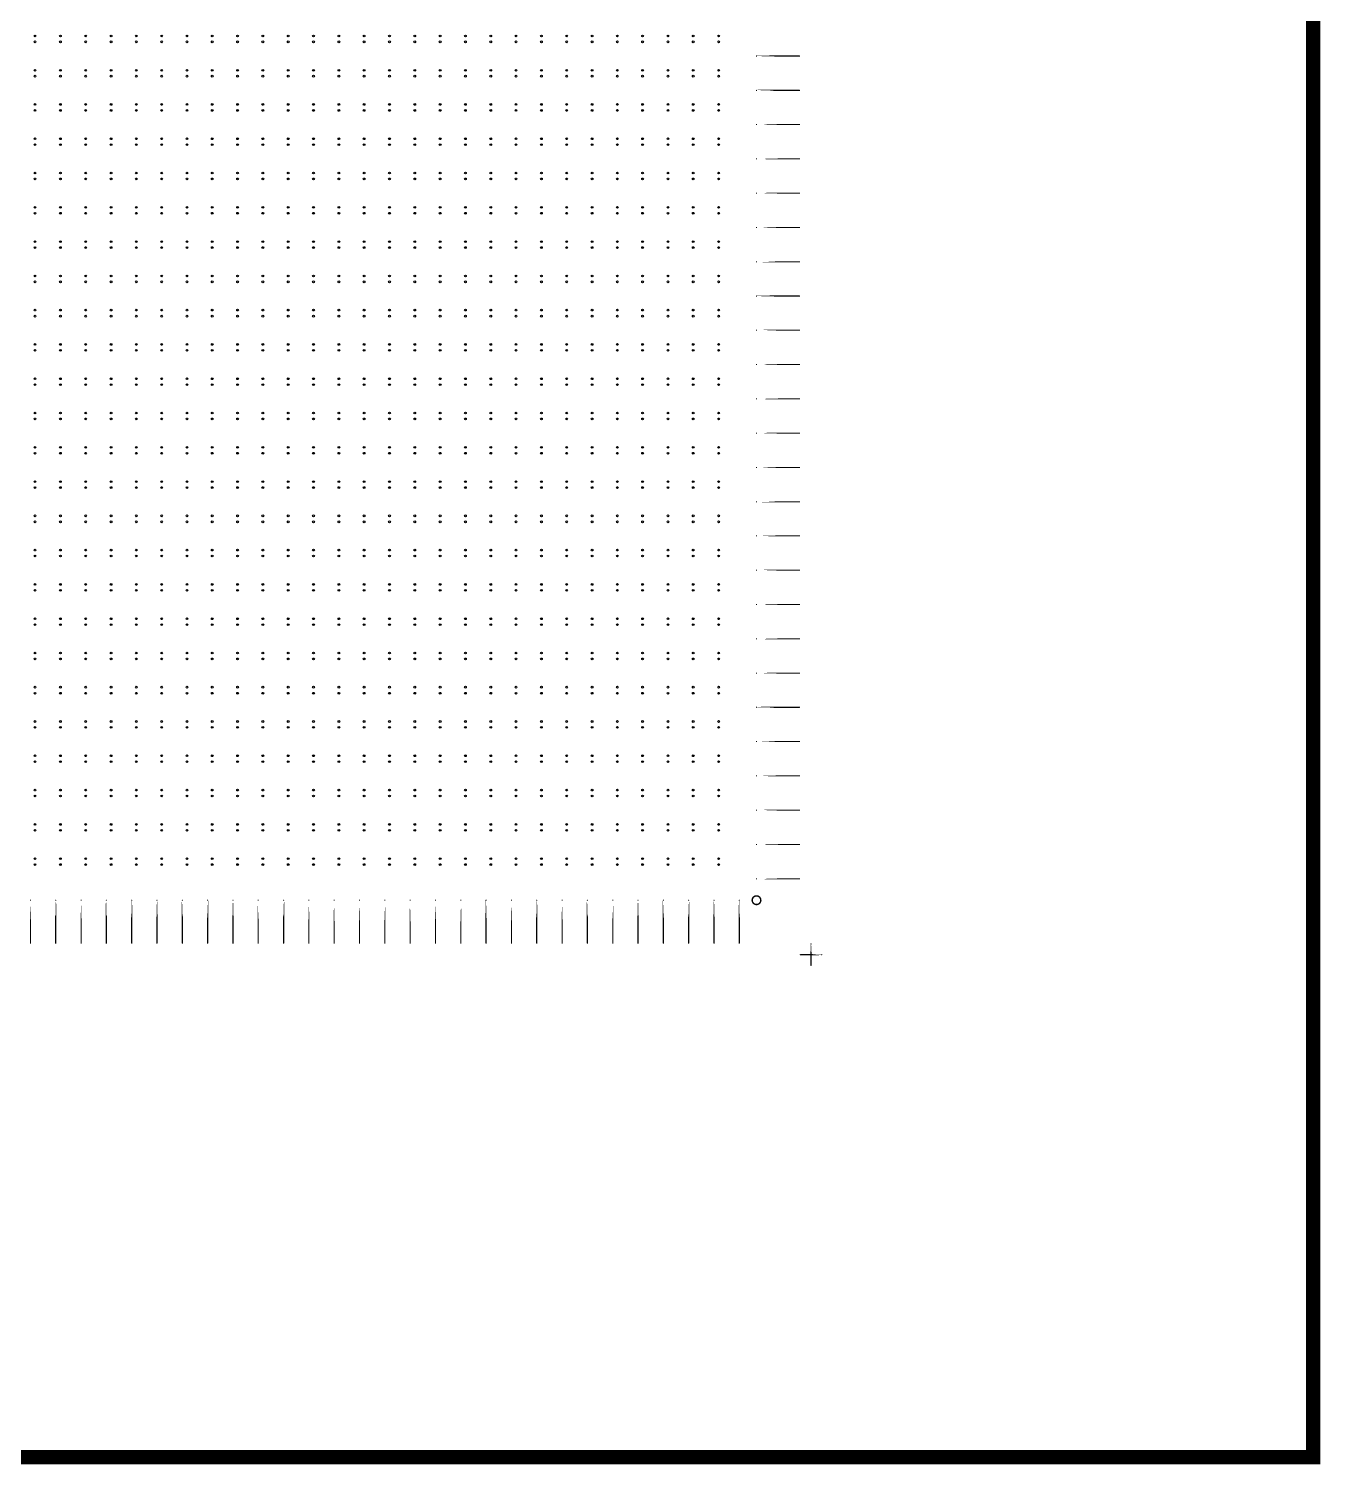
# Model space of a CAD drawing. Extents: x 11 to 212, y 11 to 212.
# Drawn here: x 121.7 to 211.7, y 10.7 to 110.7 of the extents above; entities that cross this region are included whole.
import ezdxf

# ---------------------------------------------------------------- set-up
doc = ezdxf.new("R2010")
doc.units = 0
doc.layers.get('0').update_dxf_attribs({"linetype": 'continuous'})
doc.layers.add('P1', color=7, linetype='continuous')

# ---------------------------------------------------------------- blocks, each defined once
blk = doc.blocks.new('cutlineendpoint')
at = {"const_width": 0.04}
blk.add_lwpolyline([(-0.02, 0, 1), (0.02, 0, 1)], format="xyb", close=True, dxfattribs=at)

msp = doc.modelspace()

# ---------------------------------------------------------------- linework, layer by layer
at = {"layer": 'P1'}
for points, const_width in [([(11.2, 211.2), (211.2, 211.2), (211.2, 11.2), (11.2, 11.2)], 1), ([(172.4, 108.81), (175.4, 108.81)], 0.08), ([(172.4, 106.42), (175.4, 106.42)], 0.08), ([(172.4, 104.04), (175.4, 104.04)], 0.08), ([(172.4, 101.65), (175.4, 101.65)], 0.08), ([(172.4, 99.26), (175.4, 99.26)], 0.08), ([(172.4, 96.87), (175.4, 96.87)], 0.08), ([(172.4, 94.48), (175.4, 94.48)], 0.08), ([(172.4, 92.09), (175.4, 92.09)], 0.08), ([(172.4, 89.71), (175.4, 89.71)], 0.08), ([(172.4, 87.32), (175.4, 87.32)], 0.08), ([(172.4, 84.93), (175.4, 84.93)], 0.08), ([(172.4, 82.54), (175.4, 82.54)], 0.08), ([(172.4, 80.15), (175.4, 80.15)], 0.08), ([(172.4, 77.76), (175.4, 77.76)], 0.08), ([(172.4, 75.38), (175.4, 75.38)], 0.08), ([(172.4, 72.99), (175.4, 72.99)], 0.08), ([(172.4, 70.6), (175.4, 70.6)], 0.08), ([(172.4, 68.21), (175.4, 68.21)], 0.08), ([(172.4, 65.82), (175.4, 65.82)], 0.08), ([(172.4, 63.44), (175.4, 63.44)], 0.08), ([(172.4, 61.05), (175.4, 61.05)], 0.08), ([(172.4, 58.66), (175.4, 58.66)], 0.08), ([(172.4, 56.27), (175.4, 56.27)], 0.08), ([(172.4, 53.88), (175.4, 53.88)], 0.08), ([(172.4, 51.49), (175.4, 51.49)], 0.08), ([(121.79, 50), (121.79, 47)], 0.08), ([(123.55, 50), (123.55, 47)], 0.08), ([(125.32, 50), (125.32, 47)], 0.08), ([(127.08, 50), (127.08, 47)], 0.08), ([(128.85, 50), (128.85, 47)], 0.08), ([(130.61, 50), (130.61, 47)], 0.08), ([(132.38, 50), (132.38, 47)], 0.08), ([(134.14, 50), (134.14, 47)], 0.08), ([(135.91, 50), (135.91, 47)], 0.08), ([(137.67, 50), (137.67, 47)], 0.08), ([(139.44, 50), (139.44, 47)], 0.08), ([(141.2, 50), (141.2, 47)], 0.08), ([(142.96, 50), (142.96, 47)], 0.08), ([(144.73, 50), (144.73, 47)], 0.08), ([(146.49, 50), (146.49, 47)], 0.08), ([(148.26, 50), (148.26, 47)], 0.08), ([(150.02, 50), (150.02, 47)], 0.08), ([(151.79, 50), (151.79, 47)], 0.08), ([(153.55, 50), (153.55, 47)], 0.08), ([(155.32, 50), (155.32, 47)], 0.08), ([(157.08, 50), (157.08, 47)], 0.08), ([(158.85, 50), (158.85, 47)], 0.08), ([(160.61, 50), (160.61, 47)], 0.08), ([(162.38, 50), (162.38, 47)], 0.08), ([(164.14, 50), (164.14, 47)], 0.08), ([(165.91, 50), (165.91, 47)], 0.08), ([(167.67, 50), (167.67, 47)], 0.08), ([(169.44, 50), (169.44, 47)], 0.08), ([(171.2, 50), (171.2, 47)], 0.08), ([(176.95, 46.2), (175.45, 46.2)], 0.08), ([(176.2, 46.95), (176.2, 45.45)], 0.08)]:
    msp.add_lwpolyline(points, close=True, dxfattribs=dict(at, const_width=const_width))
at = {"layer": 'P1', "const_width": 0.1}
msp.add_lwpolyline([(172.1, 50, 1), (172.7, 50, 1)], format="xyb", close=True, dxfattribs=at)
at = {"layer": 'P1'}
for centre in [(122.11, 110.21), (123.88, 110.21), (125.64, 110.21), (127.41, 110.21), (129.17, 110.21), (130.94, 110.21), (132.7, 110.21), (134.46, 110.21), (136.23, 110.21), (137.99, 110.21), (139.76, 110.21), (141.52, 110.21), (143.29, 110.21), (145.05, 110.21), (146.82, 110.21), (148.58, 110.21), (150.35, 110.21), (152.11, 110.21), (153.88, 110.21), (155.64, 110.21), (157.41, 110.21), (159.17, 110.21), (160.94, 110.21), (162.7, 110.21), (164.46, 110.21), (166.23, 110.21), (167.99, 110.21), (169.76, 110.21), (122.11, 109.8), (123.88, 109.8), (125.64, 109.8), (127.41, 109.8), (129.17, 109.8), (130.94, 109.8), (132.7, 109.8), (134.46, 109.8), (136.23, 109.8), (137.99, 109.8), (139.76, 109.8), (141.52, 109.8), (143.29, 109.8), (145.05, 109.8), (146.82, 109.8), (148.58, 109.8), (150.35, 109.8), (152.11, 109.8), (153.88, 109.8), (155.64, 109.8), (157.41, 109.8), (159.17, 109.8), (160.94, 109.8), (162.7, 109.8), (164.46, 109.8), (166.23, 109.8), (167.99, 109.8), (169.76, 109.8), (122.11, 107.82), (122.11, 107.41), (123.88, 107.82), (123.88, 107.41), (125.64, 107.82), (125.64, 107.41), (127.41, 107.82), (127.41, 107.41), (129.17, 107.82), (129.17, 107.41), (130.94, 107.82), (130.94, 107.41), (132.7, 107.82), (132.7, 107.41), (134.46, 107.82), (134.46, 107.41), (136.23, 107.82), (136.23, 107.41), (137.99, 107.82), (137.99, 107.41), (139.76, 107.82), (139.76, 107.41), (141.52, 107.82), (141.52, 107.41), (143.29, 107.82), (143.29, 107.41), (145.05, 107.82), (145.05, 107.41), (146.82, 107.82), (146.82, 107.41), (148.58, 107.82), (148.58, 107.41), (150.35, 107.82), (150.35, 107.41), (152.11, 107.82), (152.11, 107.41), (153.88, 107.82), (153.88, 107.41), (155.64, 107.82), (155.64, 107.41), (157.41, 107.82), (157.41, 107.41), (159.17, 107.82), (159.17, 107.41), (160.94, 107.82), (160.94, 107.41), (162.7, 107.82), (162.7, 107.41), (164.46, 107.82), (164.46, 107.41), (166.23, 107.82), (166.23, 107.41), (167.99, 107.82), (167.99, 107.41), (169.76, 107.82), (169.76, 107.41), (122.11, 105.44), (122.11, 105.02), (123.88, 105.44), (123.88, 105.02), (125.64, 105.44), (125.64, 105.02), (127.41, 105.44), (127.41, 105.02), (129.17, 105.44), (129.17, 105.02), (130.94, 105.44), (130.94, 105.02), (132.7, 105.44), (132.7, 105.02), (134.46, 105.44), (134.46, 105.02), (136.23, 105.44), (136.23, 105.02), (137.99, 105.44), (137.99, 105.02), (139.76, 105.44), (139.76, 105.02), (141.52, 105.44), (141.52, 105.02), (143.29, 105.44), (143.29, 105.02), (145.05, 105.44), (145.05, 105.02), (146.82, 105.44), (146.82, 105.02), (148.58, 105.44), (148.58, 105.02), (150.35, 105.44), (150.35, 105.02), (152.11, 105.44), (152.11, 105.02), (153.88, 105.44), (153.88, 105.02), (155.64, 105.44), (155.64, 105.02), (157.41, 105.44), (157.41, 105.02), (159.17, 105.44), (159.17, 105.02), (160.94, 105.44), (160.94, 105.02), (162.7, 105.44), (162.7, 105.02), (164.46, 105.44), (164.46, 105.02), (166.23, 105.44), (166.23, 105.02), (167.99, 105.44), (167.99, 105.02), (169.76, 105.44), (169.76, 105.02), (122.11, 103.05), (123.88, 103.05), (125.64, 103.05), (127.41, 103.05), (129.17, 103.05), (130.94, 103.05), (132.7, 103.05), (134.46, 103.05), (136.23, 103.05), (137.99, 103.05), (139.76, 103.05), (141.52, 103.05), (143.29, 103.05), (145.05, 103.05), (146.82, 103.05), (148.58, 103.05), (150.35, 103.05), (152.11, 103.05), (153.88, 103.05), (155.64, 103.05), (157.41, 103.05), (159.17, 103.05), (160.94, 103.05), (162.7, 103.05), (164.46, 103.05), (166.23, 103.05), (167.99, 103.05), (169.76, 103.05), (122.11, 102.64), (123.88, 102.64), (125.64, 102.64), (127.41, 102.64), (129.17, 102.64), (130.94, 102.64), (132.7, 102.64), (134.46, 102.64), (136.23, 102.64), (137.99, 102.64), (139.76, 102.64), (141.52, 102.64), (143.29, 102.64), (145.05, 102.64), (146.82, 102.64), (148.58, 102.64), (150.35, 102.64), (152.11, 102.64), (153.88, 102.64), (155.64, 102.64), (157.41, 102.64), (159.17, 102.64), (160.94, 102.64), (162.7, 102.64), (164.46, 102.64), (166.23, 102.64), (167.99, 102.64), (169.76, 102.64), (122.11, 100.66), (122.11, 100.25), (123.88, 100.66), (123.88, 100.25), (125.64, 100.66), (125.64, 100.25), (127.41, 100.66), (127.41, 100.25), (129.17, 100.66), (129.17, 100.25), (130.94, 100.66), (130.94, 100.25), (132.7, 100.66), (132.7, 100.25), (134.46, 100.66), (134.46, 100.25), (136.23, 100.66), (136.23, 100.25), (137.99, 100.66), (137.99, 100.25), (139.76, 100.66), (139.76, 100.25), (141.52, 100.66), (141.52, 100.25), (143.29, 100.66), (143.29, 100.25), (145.05, 100.66), (145.05, 100.25), (146.82, 100.66), (146.82, 100.25), (148.58, 100.66), (148.58, 100.25), (150.35, 100.66), (150.35, 100.25), (152.11, 100.66), (152.11, 100.25), (153.88, 100.66), (153.88, 100.25), (155.64, 100.66), (155.64, 100.25), (157.41, 100.66), (157.41, 100.25), (159.17, 100.66), (159.17, 100.25), (160.94, 100.66), (160.94, 100.25), (162.7, 100.66), (162.7, 100.25), (164.46, 100.66), (164.46, 100.25), (166.23, 100.66), (166.23, 100.25), (167.99, 100.66), (167.99, 100.25), (169.76, 100.66), (169.76, 100.25), (122.11, 98.27), (123.88, 98.27), (125.64, 98.27), (127.41, 98.27), (129.17, 98.27), (130.94, 98.27), (132.7, 98.27), (134.46, 98.27), (136.23, 98.27), (137.99, 98.27), (139.76, 98.27), (141.52, 98.27), (143.29, 98.27), (145.05, 98.27), (146.82, 98.27), (148.58, 98.27), (150.35, 98.27), (152.11, 98.27), (153.88, 98.27), (155.64, 98.27), (157.41, 98.27), (159.17, 98.27), (160.94, 98.27), (162.7, 98.27), (164.46, 98.27), (166.23, 98.27), (167.99, 98.27), (169.76, 98.27), (122.11, 97.86), (123.88, 97.86), (125.64, 97.86), (127.41, 97.86), (129.17, 97.86), (130.94, 97.86), (132.7, 97.86), (134.46, 97.86), (136.23, 97.86), (137.99, 97.86), (139.76, 97.86), (141.52, 97.86), (143.29, 97.86), (145.05, 97.86), (146.82, 97.86), (148.58, 97.86), (150.35, 97.86), (152.11, 97.86), (153.88, 97.86), (155.64, 97.86), (157.41, 97.86), (159.17, 97.86), (160.94, 97.86), (162.7, 97.86), (164.46, 97.86), (166.23, 97.86), (167.99, 97.86), (169.76, 97.86), (122.11, 95.88), (122.11, 95.47), (123.88, 95.88), (123.88, 95.47), (125.64, 95.88), (125.64, 95.47), (127.41, 95.88), (127.41, 95.47), (129.17, 95.88), (129.17, 95.47), (130.94, 95.88), (130.94, 95.47), (132.7, 95.88), (132.7, 95.47), (134.46, 95.88), (134.46, 95.47), (136.23, 95.88), (136.23, 95.47), (137.99, 95.88), (137.99, 95.47), (139.76, 95.88), (139.76, 95.47), (141.52, 95.88), (141.52, 95.47), (143.29, 95.88), (143.29, 95.47), (145.05, 95.88), (145.05, 95.47), (146.82, 95.88), (146.82, 95.47), (148.58, 95.88), (148.58, 95.47), (150.35, 95.88), (150.35, 95.47), (152.11, 95.88), (152.11, 95.47), (153.88, 95.88), (153.88, 95.47), (155.64, 95.88), (155.64, 95.47), (157.41, 95.88), (157.41, 95.47), (159.17, 95.88), (159.17, 95.47), (160.94, 95.88), (160.94, 95.47), (162.7, 95.88), (162.7, 95.47), (164.46, 95.88), (164.46, 95.47), (166.23, 95.88), (166.23, 95.47), (167.99, 95.88), (167.99, 95.47), (169.76, 95.88), (169.76, 95.47), (122.11, 93.49), (122.11, 93.08), (123.88, 93.49), (123.88, 93.08), (125.64, 93.49), (125.64, 93.08), (127.41, 93.49), (127.41, 93.08), (129.17, 93.49), (129.17, 93.08), (130.94, 93.49), (130.94, 93.08), (132.7, 93.49), (132.7, 93.08), (134.46, 93.49), (134.46, 93.08), (136.23, 93.49), (136.23, 93.08), (137.99, 93.49), (137.99, 93.08), (139.76, 93.49), (139.76, 93.08), (141.52, 93.49), (141.52, 93.08), (143.29, 93.49), (143.29, 93.08), (145.05, 93.49), (145.05, 93.08), (146.82, 93.49), (146.82, 93.08), (148.58, 93.49), (148.58, 93.08), (150.35, 93.49), (150.35, 93.08), (152.11, 93.49), (152.11, 93.08), (153.88, 93.49), (153.88, 93.08), (155.64, 93.49), (155.64, 93.08), (157.41, 93.49), (157.41, 93.08), (159.17, 93.49), (159.17, 93.08), (160.94, 93.49), (160.94, 93.08), (162.7, 93.49), (162.7, 93.08), (164.46, 93.49), (164.46, 93.08), (166.23, 93.49), (166.23, 93.08), (167.99, 93.49), (167.99, 93.08), (169.76, 93.49), (169.76, 93.08), (122.11, 91.11), (123.88, 91.11), (125.64, 91.11), (127.41, 91.11), (129.17, 91.11), (130.94, 91.11), (132.7, 91.11), (134.46, 91.11), (136.23, 91.11), (137.99, 91.11), (139.76, 91.11), (141.52, 91.11), (143.29, 91.11), (145.05, 91.11), (146.82, 91.11), (148.58, 91.11), (150.35, 91.11), (152.11, 91.11), (153.88, 91.11), (155.64, 91.11), (157.41, 91.11), (159.17, 91.11), (160.94, 91.11), (162.7, 91.11), (164.46, 91.11), (166.23, 91.11), (167.99, 91.11), (169.76, 91.11), (122.11, 90.69), (123.88, 90.69), (125.64, 90.69), (127.41, 90.69), (129.17, 90.69), (130.94, 90.69), (132.7, 90.69), (134.46, 90.69), (136.23, 90.69), (137.99, 90.69), (139.76, 90.69), (141.52, 90.69), (143.29, 90.69), (145.05, 90.69), (146.82, 90.69), (148.58, 90.69), (150.35, 90.69), (152.11, 90.69), (153.88, 90.69), (155.64, 90.69), (157.41, 90.69), (159.17, 90.69), (160.94, 90.69), (162.7, 90.69), (164.46, 90.69), (166.23, 90.69), (167.99, 90.69), (169.76, 90.69), (122.11, 88.72), (122.11, 88.31), (123.88, 88.72), (123.88, 88.31), (125.64, 88.72), (125.64, 88.31), (127.41, 88.72), (127.41, 88.31), (129.17, 88.72), (129.17, 88.31), (130.94, 88.72), (130.94, 88.31), (132.7, 88.72), (132.7, 88.31), (134.46, 88.72), (134.46, 88.31), (136.23, 88.72), (136.23, 88.31), (137.99, 88.72), (137.99, 88.31), (139.76, 88.72), (139.76, 88.31), (141.52, 88.72), (141.52, 88.31), (143.29, 88.72), (143.29, 88.31), (145.05, 88.72), (145.05, 88.31), (146.82, 88.72), (146.82, 88.31), (148.58, 88.72), (148.58, 88.31), (150.35, 88.72), (150.35, 88.31), (152.11, 88.72), (152.11, 88.31), (153.88, 88.72), (153.88, 88.31), (155.64, 88.72), (155.64, 88.31), (157.41, 88.72), (157.41, 88.31), (159.17, 88.72), (159.17, 88.31), (160.94, 88.72), (160.94, 88.31), (162.7, 88.72), (162.7, 88.31), (164.46, 88.72), (164.46, 88.31), (166.23, 88.72), (166.23, 88.31), (167.99, 88.72), (167.99, 88.31), (169.76, 88.72), (169.76, 88.31), (122.11, 86.33), (123.88, 86.33), (125.64, 86.33), (127.41, 86.33), (129.17, 86.33), (130.94, 86.33), (132.7, 86.33), (134.46, 86.33), (136.23, 86.33), (137.99, 86.33), (139.76, 86.33), (141.52, 86.33), (143.29, 86.33), (145.05, 86.33), (146.82, 86.33), (148.58, 86.33), (150.35, 86.33), (152.11, 86.33), (153.88, 86.33), (155.64, 86.33), (157.41, 86.33), (159.17, 86.33), (160.94, 86.33), (162.7, 86.33), (164.46, 86.33), (166.23, 86.33), (167.99, 86.33), (169.76, 86.33), (122.11, 85.92), (123.88, 85.92), (125.64, 85.92), (127.41, 85.92), (129.17, 85.92), (130.94, 85.92), (132.7, 85.92), (134.46, 85.92), (136.23, 85.92), (137.99, 85.92), (139.76, 85.92), (141.52, 85.92), (143.29, 85.92), (145.05, 85.92), (146.82, 85.92), (148.58, 85.92), (150.35, 85.92), (152.11, 85.92), (153.88, 85.92), (155.64, 85.92), (157.41, 85.92), (159.17, 85.92), (160.94, 85.92), (162.7, 85.92), (164.46, 85.92), (166.23, 85.92), (167.99, 85.92), (169.76, 85.92), (122.11, 83.94), (122.11, 83.53), (123.88, 83.94), (123.88, 83.53), (125.64, 83.94), (125.64, 83.53), (127.41, 83.94), (127.41, 83.53), (129.17, 83.94), (129.17, 83.53), (130.94, 83.94), (130.94, 83.53), (132.7, 83.94), (132.7, 83.53), (134.46, 83.94), (134.46, 83.53), (136.23, 83.94), (136.23, 83.53), (137.99, 83.94), (137.99, 83.53), (139.76, 83.94), (139.76, 83.53), (141.52, 83.94), (141.52, 83.53), (143.29, 83.94), (143.29, 83.53), (145.05, 83.94), (145.05, 83.53), (146.82, 83.94), (146.82, 83.53), (148.58, 83.94), (148.58, 83.53), (150.35, 83.94), (150.35, 83.53), (152.11, 83.94), (152.11, 83.53), (153.88, 83.94), (153.88, 83.53), (155.64, 83.94), (155.64, 83.53), (157.41, 83.94), (157.41, 83.53), (159.17, 83.94), (159.17, 83.53), (160.94, 83.94), (160.94, 83.53), (162.7, 83.94), (162.7, 83.53), (164.46, 83.94), (164.46, 83.53), (166.23, 83.94), (166.23, 83.53), (167.99, 83.94), (167.99, 83.53), (169.76, 83.94), (169.76, 83.53), (122.11, 81.55), (122.11, 81.14), (123.88, 81.55), (123.88, 81.14), (125.64, 81.55), (125.64, 81.14), (127.41, 81.55), (127.41, 81.14), (129.17, 81.55), (129.17, 81.14), (130.94, 81.55), (130.94, 81.14), (132.7, 81.55), (132.7, 81.14), (134.46, 81.55), (134.46, 81.14), (136.23, 81.55), (136.23, 81.14), (137.99, 81.55), (137.99, 81.14), (139.76, 81.55), (139.76, 81.14), (141.52, 81.55), (141.52, 81.14), (143.29, 81.55), (143.29, 81.14), (145.05, 81.55), (145.05, 81.14), (146.82, 81.55), (146.82, 81.14), (148.58, 81.55), (148.58, 81.14), (150.35, 81.55), (150.35, 81.14), (152.11, 81.55), (152.11, 81.14), (153.88, 81.55), (153.88, 81.14), (155.64, 81.55), (155.64, 81.14), (157.41, 81.55), (157.41, 81.14), (159.17, 81.55), (159.17, 81.14), (160.94, 81.55), (160.94, 81.14), (162.7, 81.55), (162.7, 81.14), (164.46, 81.55), (164.46, 81.14), (166.23, 81.55), (166.23, 81.14), (167.99, 81.55), (167.99, 81.14), (169.76, 81.55), (169.76, 81.14), (122.11, 79.16), (123.88, 79.16), (125.64, 79.16), (127.41, 79.16), (129.17, 79.16), (130.94, 79.16), (132.7, 79.16), (134.46, 79.16), (136.23, 79.16), (137.99, 79.16), (139.76, 79.16), (141.52, 79.16), (143.29, 79.16), (145.05, 79.16), (146.82, 79.16), (148.58, 79.16), (150.35, 79.16), (152.11, 79.16), (153.88, 79.16), (155.64, 79.16), (157.41, 79.16), (159.17, 79.16), (160.94, 79.16), (162.7, 79.16), (164.46, 79.16), (166.23, 79.16), (167.99, 79.16), (169.76, 79.16), (122.11, 78.75), (123.88, 78.75), (125.64, 78.75), (127.41, 78.75), (129.17, 78.75), (130.94, 78.75), (132.7, 78.75), (134.46, 78.75), (136.23, 78.75), (137.99, 78.75), (139.76, 78.75), (141.52, 78.75), (143.29, 78.75), (145.05, 78.75), (146.82, 78.75), (148.58, 78.75), (150.35, 78.75), (152.11, 78.75), (153.88, 78.75), (155.64, 78.75), (157.41, 78.75), (159.17, 78.75), (160.94, 78.75), (162.7, 78.75), (164.46, 78.75), (166.23, 78.75), (167.99, 78.75), (169.76, 78.75), (122.11, 76.78), (122.11, 76.36), (123.88, 76.78), (123.88, 76.36), (125.64, 76.78), (125.64, 76.36), (127.41, 76.78), (127.41, 76.36), (129.17, 76.78), (129.17, 76.36), (130.94, 76.78), (130.94, 76.36), (132.7, 76.78), (132.7, 76.36), (134.46, 76.78), (134.46, 76.36), (136.23, 76.78), (136.23, 76.36), (137.99, 76.78), (137.99, 76.36), (139.76, 76.78), (139.76, 76.36), (141.52, 76.78), (141.52, 76.36), (143.29, 76.78), (143.29, 76.36), (145.05, 76.78), (145.05, 76.36), (146.82, 76.78), (146.82, 76.36), (148.58, 76.78), (148.58, 76.36), (150.35, 76.78), (150.35, 76.36), (152.11, 76.78), (152.11, 76.36), (153.88, 76.78), (153.88, 76.36), (155.64, 76.78), (155.64, 76.36), (157.41, 76.78), (157.41, 76.36), (159.17, 76.78), (159.17, 76.36), (160.94, 76.78), (160.94, 76.36), (162.7, 76.78), (162.7, 76.36), (164.46, 76.78), (164.46, 76.36), (166.23, 76.78), (166.23, 76.36), (167.99, 76.78), (167.99, 76.36), (169.76, 76.78), (169.76, 76.36), (122.11, 74.39), (122.11, 73.98), (123.88, 74.39), (123.88, 73.98), (125.64, 74.39), (125.64, 73.98), (127.41, 74.39), (127.41, 73.98), (129.17, 74.39), (129.17, 73.98), (130.94, 74.39), (130.94, 73.98), (132.7, 74.39), (132.7, 73.98), (134.46, 74.39), (134.46, 73.98), (136.23, 74.39), (136.23, 73.98), (137.99, 74.39), (137.99, 73.98), (139.76, 74.39), (139.76, 73.98), (141.52, 74.39), (141.52, 73.98), (143.29, 74.39), (143.29, 73.98), (145.05, 74.39), (145.05, 73.98), (146.82, 74.39), (146.82, 73.98), (148.58, 74.39), (148.58, 73.98), (150.35, 74.39), (150.35, 73.98), (152.11, 74.39), (152.11, 73.98), (153.88, 74.39), (153.88, 73.98), (155.64, 74.39), (155.64, 73.98), (157.41, 74.39), (157.41, 73.98), (159.17, 74.39), (159.17, 73.98), (160.94, 74.39), (160.94, 73.98), (162.7, 74.39), (162.7, 73.98), (164.46, 74.39), (164.46, 73.98), (166.23, 74.39), (166.23, 73.98), (167.99, 74.39), (167.99, 73.98), (169.76, 74.39), (169.76, 73.98), (122.11, 72), (123.88, 72), (125.64, 72), (127.41, 72), (129.17, 72), (130.94, 72), (132.7, 72), (134.46, 72), (136.23, 72), (137.99, 72), (139.76, 72), (141.52, 72), (143.29, 72), (145.05, 72), (146.82, 72), (148.58, 72), (150.35, 72), (152.11, 72), (153.88, 72), (155.64, 72), (157.41, 72), (159.17, 72), (160.94, 72), (162.7, 72), (164.46, 72), (166.23, 72), (167.99, 72), (169.76, 72), (122.11, 71.59), (123.88, 71.59), (125.64, 71.59), (127.41, 71.59), (129.17, 71.59), (130.94, 71.59), (132.7, 71.59), (134.46, 71.59), (136.23, 71.59), (137.99, 71.59), (139.76, 71.59), (141.52, 71.59), (143.29, 71.59), (145.05, 71.59), (146.82, 71.59), (148.58, 71.59), (150.35, 71.59), (152.11, 71.59), (153.88, 71.59), (155.64, 71.59), (157.41, 71.59), (159.17, 71.59), (160.94, 71.59), (162.7, 71.59), (164.46, 71.59), (166.23, 71.59), (167.99, 71.59), (169.76, 71.59), (122.11, 69.61), (122.11, 69.2), (123.88, 69.61), (123.88, 69.2), (125.64, 69.61), (125.64, 69.2), (127.41, 69.61), (127.41, 69.2), (129.17, 69.61), (129.17, 69.2), (130.94, 69.61), (130.94, 69.2), (132.7, 69.61), (132.7, 69.2), (134.46, 69.61), (134.46, 69.2), (136.23, 69.61), (136.23, 69.2), (137.99, 69.61), (137.99, 69.2), (139.76, 69.61), (139.76, 69.2), (141.52, 69.61), (141.52, 69.2), (143.29, 69.61), (143.29, 69.2), (145.05, 69.61), (145.05, 69.2), (146.82, 69.61), (146.82, 69.2), (148.58, 69.61), (148.58, 69.2), (150.35, 69.61), (150.35, 69.2), (152.11, 69.61), (152.11, 69.2), (153.88, 69.61), (153.88, 69.2), (155.64, 69.61), (155.64, 69.2), (157.41, 69.61), (157.41, 69.2), (159.17, 69.61), (159.17, 69.2), (160.94, 69.61), (160.94, 69.2), (162.7, 69.61), (162.7, 69.2), (164.46, 69.61), (164.46, 69.2), (166.23, 69.61), (166.23, 69.2), (167.99, 69.61), (167.99, 69.2), (169.76, 69.61), (169.76, 69.2), (122.11, 67.22), (123.88, 67.22), (125.64, 67.22), (127.41, 67.22), (129.17, 67.22), (130.94, 67.22), (132.7, 67.22), (134.46, 67.22), (136.23, 67.22), (137.99, 67.22), (139.76, 67.22), (141.52, 67.22), (143.29, 67.22), (145.05, 67.22), (146.82, 67.22), (148.58, 67.22), (150.35, 67.22), (152.11, 67.22), (153.88, 67.22), (155.64, 67.22), (157.41, 67.22), (159.17, 67.22), (160.94, 67.22), (162.7, 67.22), (164.46, 67.22), (166.23, 67.22), (167.99, 67.22), (169.76, 67.22), (122.11, 66.81), (123.88, 66.81), (125.64, 66.81), (127.41, 66.81), (129.17, 66.81), (130.94, 66.81), (132.7, 66.81), (134.46, 66.81), (136.23, 66.81), (137.99, 66.81), (139.76, 66.81), (141.52, 66.81), (143.29, 66.81), (145.05, 66.81), (146.82, 66.81), (148.58, 66.81), (150.35, 66.81), (152.11, 66.81), (153.88, 66.81), (155.64, 66.81), (157.41, 66.81), (159.17, 66.81), (160.94, 66.81), (162.7, 66.81), (164.46, 66.81), (166.23, 66.81), (167.99, 66.81), (169.76, 66.81), (122.11, 64.84), (122.11, 64.42), (123.88, 64.84), (123.88, 64.42), (125.64, 64.84), (125.64, 64.42), (127.41, 64.84), (127.41, 64.42), (129.17, 64.84), (129.17, 64.42), (130.94, 64.84), (130.94, 64.42), (132.7, 64.84), (132.7, 64.42), (134.46, 64.84), (134.46, 64.42), (136.23, 64.84), (136.23, 64.42), (137.99, 64.84), (137.99, 64.42), (139.76, 64.84), (139.76, 64.42), (141.52, 64.84), (141.52, 64.42), (143.29, 64.84), (143.29, 64.42), (145.05, 64.84), (145.05, 64.42), (146.82, 64.84), (146.82, 64.42), (148.58, 64.84), (148.58, 64.42), (150.35, 64.84), (150.35, 64.42), (152.11, 64.84), (152.11, 64.42), (153.88, 64.84), (153.88, 64.42), (155.64, 64.84), (155.64, 64.42), (157.41, 64.84), (157.41, 64.42), (159.17, 64.84), (159.17, 64.42), (160.94, 64.84), (160.94, 64.42), (162.7, 64.84), (162.7, 64.42), (164.46, 64.84), (164.46, 64.42), (166.23, 64.84), (166.23, 64.42), (167.99, 64.84), (167.99, 64.42), (169.76, 64.84), (169.76, 64.42), (122.11, 62.45), (122.11, 62.04), (123.88, 62.45), (123.88, 62.04), (125.64, 62.45), (125.64, 62.04), (127.41, 62.45), (127.41, 62.04), (129.17, 62.45), (129.17, 62.04), (130.94, 62.45), (130.94, 62.04), (132.7, 62.45), (132.7, 62.04), (134.46, 62.45), (134.46, 62.04), (136.23, 62.45), (136.23, 62.04), (137.99, 62.45), (137.99, 62.04), (139.76, 62.45), (139.76, 62.04), (141.52, 62.45), (141.52, 62.04), (143.29, 62.45), (143.29, 62.04), (145.05, 62.45), (145.05, 62.04), (146.82, 62.45), (146.82, 62.04), (148.58, 62.45), (148.58, 62.04), (150.35, 62.45), (150.35, 62.04), (152.11, 62.45), (152.11, 62.04), (153.88, 62.45), (153.88, 62.04), (155.64, 62.45), (155.64, 62.04), (157.41, 62.45), (157.41, 62.04), (159.17, 62.45), (159.17, 62.04), (160.94, 62.45), (160.94, 62.04), (162.7, 62.45), (162.7, 62.04), (164.46, 62.45), (164.46, 62.04), (166.23, 62.45), (166.23, 62.04), (167.99, 62.45), (167.99, 62.04), (169.76, 62.45), (169.76, 62.04), (122.11, 60.06), (123.88, 60.06), (125.64, 60.06), (127.41, 60.06), (129.17, 60.06), (130.94, 60.06), (132.7, 60.06), (134.46, 60.06), (136.23, 60.06), (137.99, 60.06), (139.76, 60.06), (141.52, 60.06), (143.29, 60.06), (145.05, 60.06), (146.82, 60.06), (148.58, 60.06), (150.35, 60.06), (152.11, 60.06), (153.88, 60.06), (155.64, 60.06), (157.41, 60.06), (159.17, 60.06), (160.94, 60.06), (162.7, 60.06), (164.46, 60.06), (166.23, 60.06), (167.99, 60.06), (169.76, 60.06), (122.11, 59.65), (123.88, 59.65), (125.64, 59.65), (127.41, 59.65), (129.17, 59.65), (130.94, 59.65), (132.7, 59.65), (134.46, 59.65), (136.23, 59.65), (137.99, 59.65), (139.76, 59.65), (141.52, 59.65), (143.29, 59.65), (145.05, 59.65), (146.82, 59.65), (148.58, 59.65), (150.35, 59.65), (152.11, 59.65), (153.88, 59.65), (155.64, 59.65), (157.41, 59.65), (159.17, 59.65), (160.94, 59.65), (162.7, 59.65), (164.46, 59.65), (166.23, 59.65), (167.99, 59.65), (169.76, 59.65), (122.11, 57.67), (122.11, 57.26), (123.88, 57.67), (123.88, 57.26), (125.64, 57.67), (125.64, 57.26), (127.41, 57.67), (127.41, 57.26), (129.17, 57.67), (129.17, 57.26), (130.94, 57.67), (130.94, 57.26), (132.7, 57.67), (132.7, 57.26), (134.46, 57.67), (134.46, 57.26), (136.23, 57.67), (136.23, 57.26), (137.99, 57.67), (137.99, 57.26), (139.76, 57.67), (139.76, 57.26), (141.52, 57.67), (141.52, 57.26), (143.29, 57.67), (143.29, 57.26), (145.05, 57.67), (145.05, 57.26), (146.82, 57.67), (146.82, 57.26), (148.58, 57.67), (148.58, 57.26), (150.35, 57.67), (150.35, 57.26), (152.11, 57.67), (152.11, 57.26), (153.88, 57.67), (153.88, 57.26), (155.64, 57.67), (155.64, 57.26), (157.41, 57.67), (157.41, 57.26), (159.17, 57.67), (159.17, 57.26), (160.94, 57.67), (160.94, 57.26), (162.7, 57.67), (162.7, 57.26), (164.46, 57.67), (164.46, 57.26), (166.23, 57.67), (166.23, 57.26), (167.99, 57.67), (167.99, 57.26), (169.76, 57.67), (169.76, 57.26), (122.11, 55.28), (123.88, 55.28), (125.64, 55.28), (127.41, 55.28), (129.17, 55.28), (130.94, 55.28), (132.7, 55.28), (134.46, 55.28), (136.23, 55.28), (137.99, 55.28), (139.76, 55.28), (141.52, 55.28), (143.29, 55.28), (145.05, 55.28), (146.82, 55.28), (148.58, 55.28), (150.35, 55.28), (152.11, 55.28), (153.88, 55.28), (155.64, 55.28), (157.41, 55.28), (159.17, 55.28), (160.94, 55.28), (162.7, 55.28), (164.46, 55.28), (166.23, 55.28), (167.99, 55.28), (169.76, 55.28), (122.11, 54.87), (123.88, 54.87), (125.64, 54.87), (127.41, 54.87), (129.17, 54.87), (130.94, 54.87), (132.7, 54.87), (134.46, 54.87), (136.23, 54.87), (137.99, 54.87), (139.76, 54.87), (141.52, 54.87), (143.29, 54.87), (145.05, 54.87), (146.82, 54.87), (148.58, 54.87), (150.35, 54.87), (152.11, 54.87), (153.88, 54.87), (155.64, 54.87), (157.41, 54.87), (159.17, 54.87), (160.94, 54.87), (162.7, 54.87), (164.46, 54.87), (166.23, 54.87), (167.99, 54.87), (169.76, 54.87), (122.11, 52.89), (122.11, 52.48), (123.88, 52.89), (123.88, 52.48), (125.64, 52.89), (125.64, 52.48), (127.41, 52.89), (127.41, 52.48), (129.17, 52.89), (129.17, 52.48), (130.94, 52.89), (130.94, 52.48), (132.7, 52.89), (132.7, 52.48), (134.46, 52.89), (134.46, 52.48), (136.23, 52.89), (136.23, 52.48), (137.99, 52.89), (137.99, 52.48), (139.76, 52.89), (139.76, 52.48), (141.52, 52.89), (141.52, 52.48), (143.29, 52.89), (143.29, 52.48), (145.05, 52.89), (145.05, 52.48), (146.82, 52.89), (146.82, 52.48), (148.58, 52.89), (148.58, 52.48), (150.35, 52.89), (150.35, 52.48), (152.11, 52.89), (152.11, 52.48), (153.88, 52.89), (153.88, 52.48), (155.64, 52.89), (155.64, 52.48), (157.41, 52.89), (157.41, 52.48), (159.17, 52.89), (159.17, 52.48), (160.94, 52.89), (160.94, 52.48), (162.7, 52.89), (162.7, 52.48), (164.46, 52.89), (164.46, 52.48), (166.23, 52.89), (166.23, 52.48), (167.99, 52.89), (167.99, 52.48), (169.76, 52.89), (169.76, 52.48)]:
    msp.add_circle(centre, 0.06, dxfattribs=at)

# ---------------------------------------------------------------- block references
for p in [(172.4, 108.81), (175.4, 108.81), (172.4, 106.42), (175.4, 106.42), (172.4, 104.04), (175.4, 104.04), (172.4, 101.65), (175.4, 101.65), (172.4, 99.26), (175.4, 99.26), (172.4, 96.87), (175.4, 96.87), (172.4, 94.48), (175.4, 94.48), (172.4, 92.09), (175.4, 92.09), (172.4, 89.71), (175.4, 89.71), (172.4, 87.32), (175.4, 87.32), (172.4, 84.93), (175.4, 84.93), (172.4, 82.54), (175.4, 82.54), (172.4, 80.15), (175.4, 80.15), (172.4, 77.76), (175.4, 77.76), (172.4, 75.38), (175.4, 75.38), (172.4, 72.99), (175.4, 72.99), (172.4, 70.6), (175.4, 70.6), (172.4, 68.21), (175.4, 68.21), (172.4, 65.82), (175.4, 65.82), (172.4, 63.44), (175.4, 63.44), (172.4, 61.05), (175.4, 61.05), (172.4, 58.66), (175.4, 58.66), (172.4, 56.27), (175.4, 56.27), (172.4, 53.88), (175.4, 53.88), (172.4, 51.49), (175.4, 51.49), (121.79, 50), (123.55, 50), (125.32, 50), (127.08, 50), (128.85, 50), (130.61, 50), (132.38, 50), (134.14, 50), (135.91, 50), (137.67, 50), (139.44, 50), (141.2, 50), (142.96, 50), (144.73, 50), (146.49, 50), (148.26, 50), (150.02, 50), (151.79, 50), (153.55, 50), (155.32, 50), (157.08, 50), (158.85, 50), (160.61, 50), (162.38, 50), (164.14, 50), (165.91, 50), (167.67, 50), (169.44, 50), (171.2, 50), (121.79, 47), (123.55, 47), (125.32, 47), (127.08, 47), (128.85, 47), (130.61, 47), (132.38, 47), (134.14, 47), (135.91, 47), (137.67, 47), (139.44, 47), (141.2, 47), (142.96, 47), (144.73, 47), (146.49, 47), (148.26, 47), (150.02, 47), (151.79, 47), (153.55, 47), (155.32, 47), (157.08, 47), (158.85, 47), (160.61, 47), (162.38, 47), (164.14, 47), (165.91, 47), (167.67, 47), (169.44, 47), (171.2, 47), (175.45, 46.2), (176.2, 46.95), (176.95, 46.2), (176.2, 45.45)]:
    msp.add_blockref('cutlineendpoint', p, dxfattribs=at)

doc.saveas('drawing.dxf')
